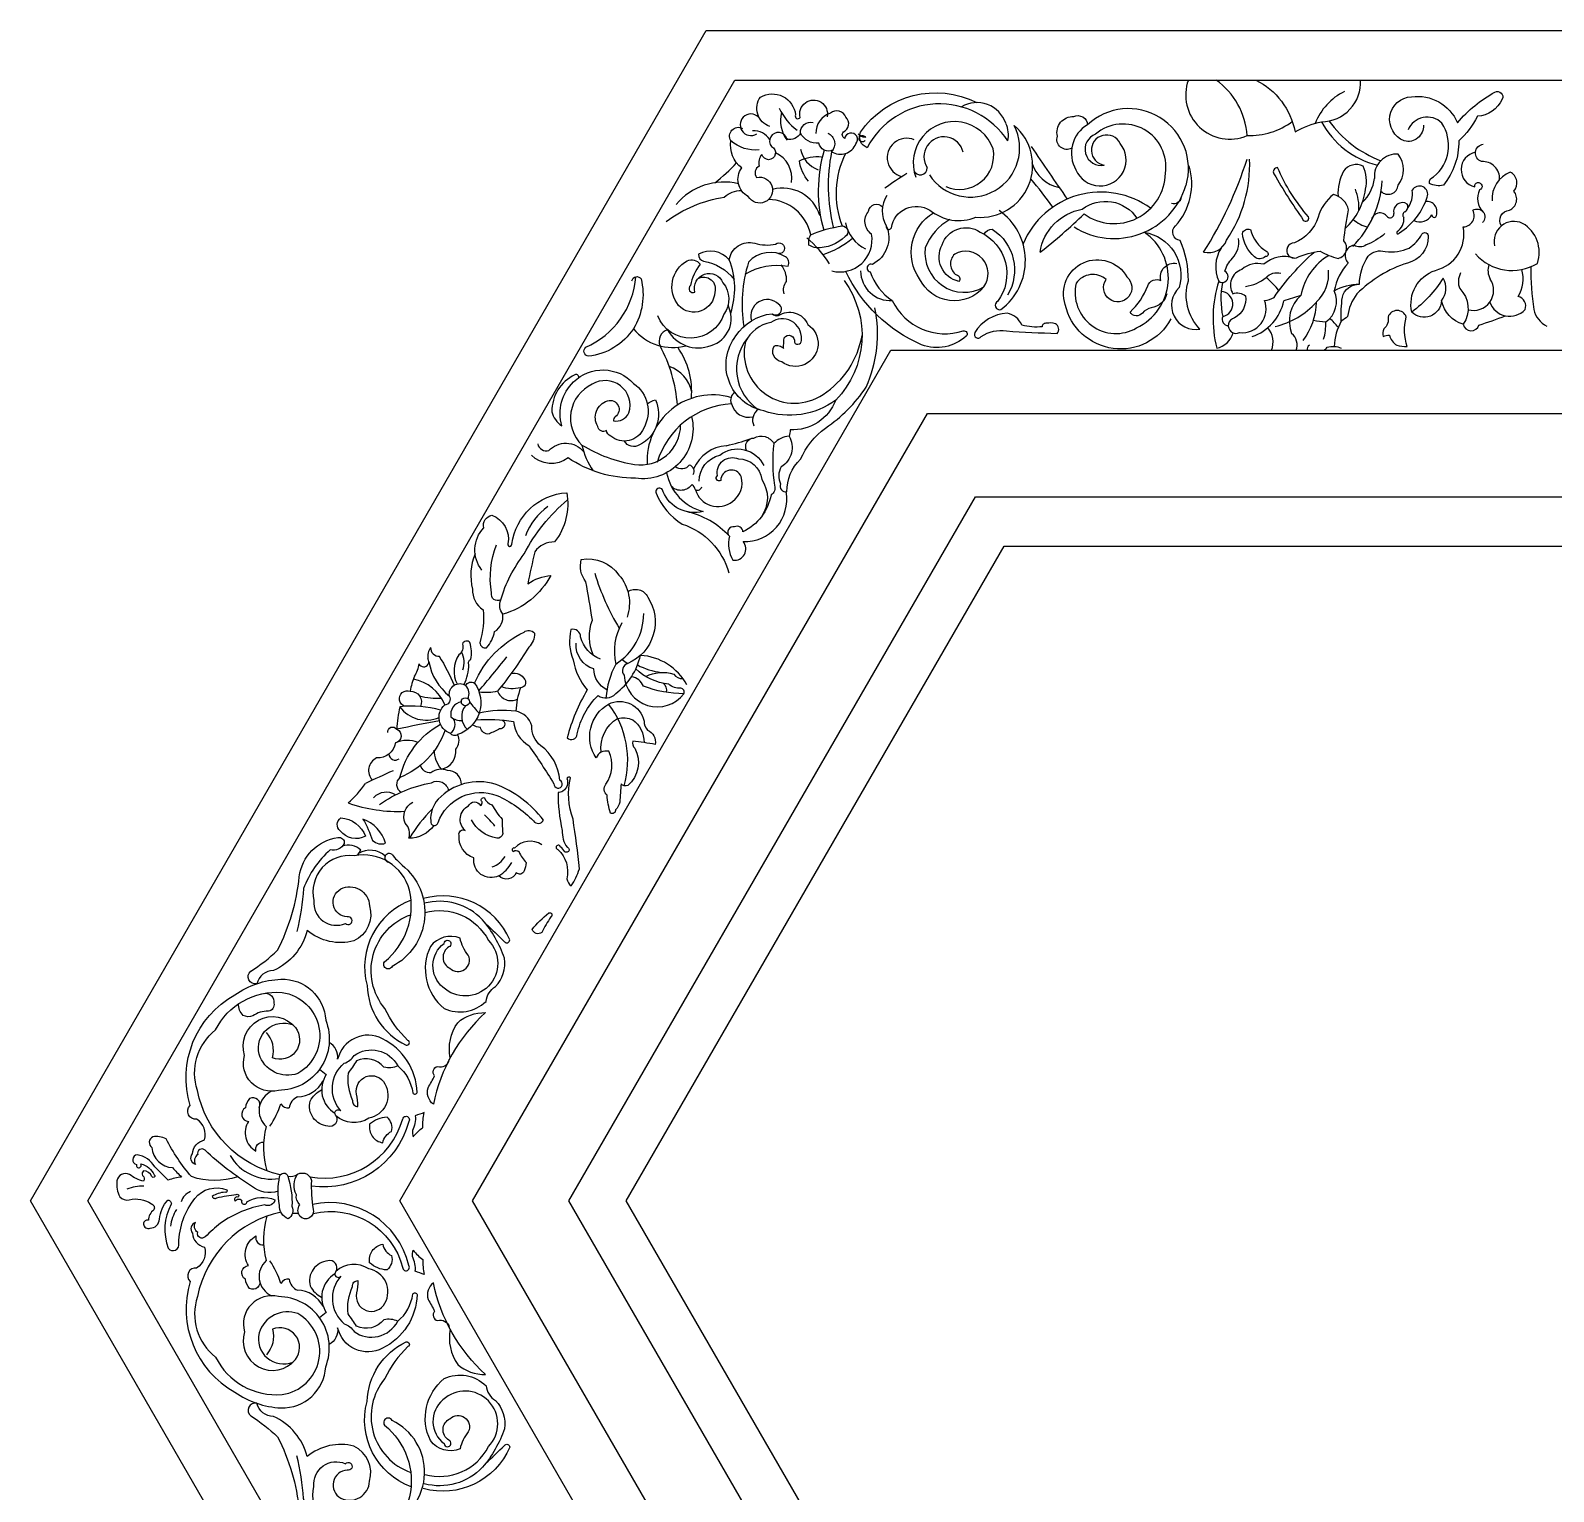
# Model space of a CAD drawing. Extents: x -66030 to 95157, y -13132 to 45879.
# Drawn here: x 26833 to 27725, y 15770 to 16627 of the extents above; entities that cross this region are included whole.
import ezdxf

# ---------------------------------------------------------------- set-up
doc = ezdxf.new("R2010")
doc.units = 0
doc.header["$LTSCALE"] = 100
doc.header["$MEASUREMENT"] = 0
for name, color, linetype in [('3', 11, 'CONTINUOUS'), ('4', 121, 'CONTINUOUS'), ('7', 105, 'CONTINUOUS')]:
    doc.layers.add(name, color=color, linetype=linetype)

# ---------------------------------------------------------------- blocks, each defined once
blk = doc.blocks.new('窗-071')
at = {"layer": '3'}
for points in [[(287.3, 1017.23), (574.6, 519.62), (287.3, 22), (-287.3, 22), (-574.6, 519.62), (-287.3, 1017.23)], [(218.02, 897.23), (436.03, 519.62), (218.02, 142), (-218.02, 142), (-436.03, 519.62), (-218.02, 897.23)]]:
    blk.add_lwpolyline(points, close=True, dxfattribs=at)
for points in [[(-85.99, 1017.23, 0.657864), (-59.9, 992.57, 0.220775), (-73.61, 1017.23, 0.212652)], [(-56.08, 1017.23, -0.235343), (-38.63, 994.24, -0.067626), (-26.88, 998.72, 0.431503), (-9.56, 1017.23, 0.4209)], [(-271.82, 996.61, -0.503685), (-275.91, 1009.68, -0.540446), (-260.37, 1001.78, 0.935627), (-258.32, 1000.56, -1.262142), (-246.32, 1000.95)], [(-228.55, 987.19, -0.438189), (-231.54, 994.09, -0.373718), (-179.82, 1007.2)], [(18.36, 997.16, -0.505539), (9.85, 990.17, -0.807792), (13.06, 1009.82, -0.334885), (33.48, 998.29, -0.088107), (50.12, 1011.89, -0.72061), (53.34, 1008.68, -0.275404), (42.37, 1001.13, -0.089049), (34.05, 990.17, -0.176863), (27.24, 970.53, -0.175973), (21, 971.29, -0.356298), (22.9, 974.31, 0.389061), (26.49, 998.11, 0.532798), (11.55, 995.08, 0.532798)], [(-245.98, 993.7, -0.499866), (-244.34, 985.4, 0.469126), (-233.57, 988.94, 1.325071), (-238.55, 991.3, -0.516675), (-239.1, 994.16, 0.533509), (-238.01, 1000.69, 0.539439), (-244.82, 1002.46, 0.351066), (-251.29, 993.43)], [(-137.76, 986.92, -0.67538), (-144.12, 992.29, -0.500109), (-136.87, 1000.98, -0.539263), (-130.75, 997.38)], [(-276.52, 986.22, -0.217948), (-289.06, 990.3, -0.764039), (-283.93, 995.77, -0.764039)], [(-258.17, 993.69, -0.357741), (-264.22, 991.06, 1.227963), (-271.06, 987.64, -1.617989), (-275.27, 984.22, 0.236323), (-276.58, 978.97, 0.457038), (-277.64, 973.97, -2.007534), (-281.32, 965.56, -0.466454), (-284.22, 978.18, -0.278692), (-289.06, 990.3, -0.278692)], [(-243.72, 986.25, -0.518724), (-250.01, 989.22, -0.309535), (-258.17, 993.69, -0.498073), (-252.56, 998.38, -0.306415)], [(-219.86, 965.94, 0.28277), (-220.06, 952.5, 1.032343), (-217.82, 951.68, -0.538911), (-200.69, 959.42, 0.274825), (-180.28, 956.35, 0.732163), (-163.28, 997.01)], [(-229.47, 990.41, -3.990241), (-229.36, 991.75, -0.22947), (-232.54, 993.29, -0.22947)], [(52.2, 973.07, 0.452165), (44.18, 981.02, -0.803114), (44.96, 988.74)], [(-254.61, 972.26, -0.145065), (-258.63, 981.38, -0.148012), (-248.77, 983.16)], [(-79.2, 940.87, 0.063971), (-59.9, 982.11)], [(-79.2, 940.87, 0.396137), (-69, 946.2, 0.161605), (-58.81, 982.09)], [(41.47, 985.19, 0.798341), (41.12, 969.74, -2.235426), (43.24, 968.47, 0.317662), (44.91, 958.62, 0.317662)], [(-105.58, 949.64, -0.449445), (-90.01, 925.13, 0.748222), (-80.82, 906.6, -0.269089), (-85.98, 928.07, 0.106422), (-89.58, 945.97, -0.646327), (-91.69, 952.51, 0.263853), (-85.68, 979.16)], [(-16.32, 951.35, 0.172417), (-7.27, 968.74, 0.154192), (-8.41, 979.05, 0.357678), (-17.13, 976.76, 0.128514), (-19.54, 965.65)], [(53, 952.48, -0.579492), (56.56, 959.38, 0.495814), (58.49, 967.88, 0.489548), (56.95, 976.38, 0.319239), (48.83, 963.63)], [(-317.81, 954.38, -0.124189), (-291.99, 965.2, -0.19823), (-284.34, 968.16, -0.19823)], [(-244.31, 932.45, 0.543662), (-226.59, 948.84, -0.443587), (-227.9, 959, -0.645075), (-221.73, 960.88)], [(-151.82, 940.74, -0.322191), (-133.08, 959.89, -0.434007), (-108.78, 955.88, -0.434007)], [(22.16, 957.39, 0.611782), (23.9, 956.46, 0.266212), (23.53, 961.44)], [(-176.78, 925.34, -0.546292), (-205.26, 928.96, -0.438689), (-199.09, 958.24, -0.438689)], [(-176.78, 925.34, 0.804078), (-189.72, 939.91, 0.488215), (-188.89, 930.68, -0.566535), (-187.87, 927.81, -0.502597), (-195.26, 944.01, -0.499639), (-178.42, 949.75, -0.476099), (-170.62, 918.99, 0.910614), (-169.18, 915.3, 0.510639), (-169.96, 959.29)], [(26.39, 919.21, -0.650793), (13.24, 914.19, -0.386764), (23.69, 932.73, 0.402263), (36.06, 952.04, 0.559561), (40.32, 959.38, -0.913313), (44.57, 953.98)], [(14.14, 954.89, 0.390555), (22.16, 957.4, 0.390555)], [(-220.06, 952.5, -0.396439), (-226.26, 935.4, 1.081173), (-227.24, 932.12, 0.175523), (-217.4, 919.34, 0.377511), (-185.89, 905.9, -0.706949), (-184.59, 903.49, -0.27985), (-204.38, 899.69, -0.184182), (-237.99, 932.27, -0.184182)], [(-176.56, 948.77, -0.30688), (-173.02, 950.99, -0.404736), (-166.24, 921.75)], [(-71.47, 942.58, 0.249256), (-72.52, 927.93, 1.132616), (-69.81, 932.33, -0.113183), (-66.41, 938.1, 0.22378), (-63.7, 946.91)], [(1.22, 949.04, -0.087581), (-7.04, 944.01, -0.310902), (-12.45, 943.89, 0.612122), (-15.06, 935.99, 0.136083), (-21.25, 923.62, -0.132056), (-10.02, 926.6, -0.153779), (-6.12, 938.97, -0.3058), (1.45, 941.03, 0.132257), (12, 942.63, 0.118799), (17.73, 948.82, -0.819624), (20.48, 947.67, -0.356079), (11.31, 935.99, 0.122155), (-11.16, 922.25, 0.13681), (-15.27, 912.24, -0.036525), (-18.08, 910.21, -0.046827), (-17.62, 920.82, -0.352158), (-10.1, 926.6)], [(-289.13, 913.77, 0.17542), (-289.79, 937.46, 0.351575), (-303.39, 939.87, 0.404221), (-301.19, 936.8, -0.19112), (-287.6, 928.7, -0.19112)], [(-289.79, 937.46, -0.444279), (-278.5, 944.79, 0.122961), (-269.2, 944.34, -1.499558), (-267.8, 940.14)], [(-282.66, 931.01, -0.181497), (-263.7, 934.61, 0.358436), (-264.8, 938.77, 0.366718), (-281.24, 936.36, 0.115605), (-283.35, 907.78)], [(-38.96, 938.14, 0.275557), (-52.47, 935.41, 0.249301), (-62.27, 933.12, 0.492097), (-66.19, 922.36, -0.277826), (-60.63, 921.38, -0.31628), (-65.53, 911.6, 1.120055), (-63.25, 905.07, 0.552496), (-52.14, 919.42, 0.120331), (-47.9, 920.73, -0.060322), (-30.11, 940.86)], [(-303.62, 929.14, -0.666133), (-296.19, 923.04, -0.66633), (-312.25, 917.13, -0.467779), (-308.45, 936.97, -0.359694), (-302.74, 935.49, 0.115778), (-306.97, 925.99, 0.917609), (-305.07, 923.04, -0.93859), (-292.59, 927.26, -0.341576), (-292.17, 913.33, -0.698791), (-321.55, 912.48)], [(-265.46, 922.35, -0.253261), (-264.36, 927.82, 0.187011), (-266.75, 935.24)], [(-93.76, 911.18, -0.695452), (-140.61, 917.51, -0.91009), (-113.27, 929.83, -2.272711), (-122.44, 928.66, 0.448721), (-135.77, 927, 0.660547), (-108.93, 907.18)], [(-95.56, 922.31, -0.317109), (-102.47, 916.12, 0.162206), (-106.36, 913.79, -0.543413), (-111.82, 914.18, 0.115537), (-104.03, 925.85, -0.451946), (-98.18, 928.19, -0.560952), (-91.11, 935.76)], [(-333, 928.07, -0.681516), (-328.95, 928.95, -0.201242), (-332.33, 906.78, -0.223323), (-352.3, 894.65, -0.662754), (-353.52, 898.57, 0.276635), (-331.28, 929.89)], [(-238.84, 928.16, -0.366942), (-242.51, 875.14, -0.248873), (-274.42, 870.34, -0.556835), (-286.85, 903.62, -0.226527), (-270.75, 913.5, 0.291031), (-267.93, 912.65, -0.475526), (-254.94, 908.7, -1.0287), (-266.52, 892.06, -0.513746), (-269.9, 899.11, -0.348987), (-265.67, 897.98, -0.033338), (-265.39, 902.78, -0.844947), (-260.87, 900.8, 0.908355), (-257.76, 902.21, 0.639509), (-271.32, 909.55, 0.234472), (-282.61, 901.09, 0.683624), (-248.16, 877.68, 0.210513), (-230.85, 903.81)], [(-72.52, 927.93, 0.137116), (-73.41, 898.14, 0.271335), (-66.08, 904.99)], [(-70.89, 927.35, 0.095022), (-70.71, 912.18, 0.554779), (-68.24, 908.2)], [(-60.63, 925.62, 0.141896), (-51.49, 929.54, -0.2767), (-44.96, 931.49)], [(34.9, 931.57, 0.231411), (34.51, 924.62, -0.361778), (36.06, 908.78, -0.269692), (26.39, 919.21, 0.306405), (27.17, 929.25, -0.086759), (13.24, 914.19)], [(-25.96, 902.14, 0.088692), (-24.98, 909.82, 0.36456), (-21.25, 923.62)], [(-242.51, 875.14, -0.326183), (-262.76, 861.97, -0.109902), (-263.23, 859.14, -0.414567), (-266.77, 845.47, 0.247505), (-267.01, 837.93, 0.575773), (-264.17, 834.39, -0.21022), (-258.16, 848.84, -0.132984), (-247.09, 862.72, 0.097137), (-229.01, 880.84, 0.155458), (-225.1, 916.11)], [(-32.27, 899.58, 0.24717), (-33.26, 897.23, 0.24717)], [(-25.68, 897.23, 0.064099), (-24.38, 898.59, -0.186571), (-18.08, 898.2)], [(-356.53, 885.18, 0.617758), (-358.36, 886.32, 0.295395), (-368.51, 869.98, 0.194463), (-364.16, 863.77, -0.2736), (-358.89, 883.23, -0.421436), (-332.24, 882.56, -0.381366), (-327.76, 862.64, -0.511799), (-342.41, 859.19, -0.316059), (-344.25, 861.63, -0.57426), (-348.11, 863.46, -0.492236), (-343.84, 874.84, -0.843131), (-340.38, 867.72, 0.227024), (-341.19, 865.89, 0.34052), (-334.31, 869.47, 0.695505), (-350.68, 882.14, 0.527957), (-355.17, 855.18, 0.098931), (-331.86, 846.6, 0.461802), (-311.4, 864.05)], [(-326.2, 873.46, -0.106642), (-322.55, 875.25, -0.404169), (-329.59, 855.27, -0.427289), (-336.33, 856.92)], [(-306.48, 867.81, -0.531698), (-331.45, 840.47, -0.15215), (-361.31, 849.46, -0.377607), (-377.65, 850.74)], [(-263.23, 859.14, 0.184886), (-269.99, 855.85, 0.065233), (-269.75, 837.22, -0.383617), (-271.22, 833.06, -0.238239), (-283.73, 816.64, 0.556812), (-287.41, 818.84, 0.77544), (-289.71, 814.68)], [(-282.06, 852.81, -0.560066), (-278.83, 858.3, -0.416833), (-269.99, 855.85)], [(-374.81, 855.65, 0.420065), (-369.9, 852.72, -0.449482), (-354.42, 852.3, -0.449482)], [(-303.12, 839.18, -0.345487), (-294.04, 850.7, -0.481719), (-274.41, 846.04)], [(-305.82, 842.12, 0.515759), (-307.53, 846.29, -0.436859), (-313.71, 845.56, -0.436859)], [(-302.14, 836.49, -0.515997), (-304.84, 835.26, 0.52587), (-288.4, 830.12, 0.319241), (-284.47, 841.14, 0.819683), (-293.55, 839.43, -0.964372), (-295.02, 841.63, -0.613297), (-285.7, 848.99, -0.390127), (-275.39, 839.92, -0.311151), (-275.52, 823.36)], [(-317.62, 842.89, 0.289337), (-301.3, 825.68, -0.373353), (-319.13, 834.43, 1.203857), (-322.26, 833.8, 0.153404), (-310.68, 820.06, -0.254655), (-290.04, 798.5, -0.254655)], [(-399.63, 799.68, -0.372675), (-398.75, 818.44, -0.446236), (-395.12, 824.04, -0.359642), (-388.02, 811.39, 1.261199), (-386.3, 811.2, -0.358117), (-361.93, 834.01, -0.210966), (-367.3, 812.16, 0.249711), (-376.13, 807.75, 0.009746), (-379.2, 793.57, -0.126402), (-369, 797.29, -0.204325), (-390.33, 780.07, -0.204325)], [(-304.84, 835.26, 0.120951), (-306.31, 837.71, -0.464695), (-315.4, 836.7, -0.464695)], [(-402.6, 806.88, 0.164888), (-403.74, 791.17, 0.277155), (-399.04, 782.09, -0.094097), (-400.51, 767.43, 0.478649), (-397.5, 765.22, 0.136974), (-393.96, 772.37, 0.30308), (-390.33, 780.07, -0.265885), (-391.24, 786.42, -0.094142), (-380.8, 806.81, -0.100657), (-361.56, 830.85)], [(-391.24, 786.42, -0.650192), (-395.32, 789.59, -0.138222), (-393.05, 810.89, -0.138222)], [(-350.03, 761.73, -0.199649), (-350.54, 777.5, 0.01011), (-353.49, 794.52, -0.239923), (-355.46, 804.34, -0.298524), (-338.74, 797.47, -0.267043), (-335.14, 778.81, -0.267043)], [(-334.8, 790.09, -0.459998), (-325.96, 787.65, -0.465671), (-334.81, 758.19, 0.541588), (-336.45, 752.95, 0.696899), (-309.91, 744.77, 0.482692), (-311.25, 747.27, -0.218088), (-316.68, 749.07, -0.165775), (-331.28, 755.78)], [(-402.86, 749.44, -0.182224), (-380.9, 772.09, -0.448614), (-376.29, 771.62, -0.227266), (-378.83, 765.42, -0.03655), (-392.67, 745.88, -0.08241), (-400.8, 745.4, -0.08241)], [(-346.94, 760.15, -0.25044), (-355.79, 769.97, 0.50732), (-360.05, 773.25, 0.163326), (-359.04, 759.78, 0.134015), (-352.83, 746.48, 0.070766), (-361.71, 725.22, 0.687081), (-357.32, 726.9, -0.142357), (-348.04, 744.06, 0.394367), (-340.21, 744.81, 0.177721), (-329.21, 761.82)], [(-407.42, 748.8, 0.10098), (-405.4, 757.79, -0.468735), (-404.44, 760.02, 0.113961), (-404.92, 767.48, 0.570747), (-408.26, 766.85, -0.340444), (-409.85, 762.08, 0.268404), (-410.62, 749.1)], [(-344.09, 746.5, -0.284997), (-349.84, 755.77, -0.354596), (-357.78, 767.22, -0.354596)], [(-418.57, 761.39, -0.040765), (-411.93, 748.51, -0.040765)], [(-386.59, 753.72, -0.356383), (-380.58, 751.12, -0.6056), (-382.49, 747.46, -0.165181), (-390.99, 747.96, -0.165181)], [(-309.91, 744.77, -0.086823), (-327.88, 748.09, 0.273494), (-333.2, 752.33)], [(-326.88, 752.45, -0.190398), (-314.38, 753.51, 0.271522), (-310.37, 751.5)], [(-433.76, 739.19, -1.02802), (-431.41, 745.9, -0.559442), (-426.87, 739.12, -0.559442)], [(-402.16, 733.18, -0.055284), (-385.52, 732.46, 0.247885), (-378.67, 721.71, -0.010644), (-367.59, 704.78, 1.861727), (-364.98, 706.41, 0.213349), (-373.46, 721.71, -0.242104), (-377.37, 730.5, 0.28033), (-384.54, 737.02, 0.085771), (-400.81, 736.14)], [(-415.93, 728.54, -0.215092), (-436, 707.61, -0.211227), (-417.99, 731.23)], [(-390.39, 733.05, -0.778381), (-391.72, 729.2, -0.000004), (-396.28, 726.92, -0.414141), (-400.19, 729.85, -0.144161), (-403.77, 730.97)], [(-346.63, 718.79, -0.298989), (-339.35, 733.85, -0.139709), (-332.66, 733.22, -0.241293), (-327.63, 723.09, -0.241293)], [(-441.35, 727.57, -0.801543), (-437.42, 729, -0.746531), (-438, 722.93, -0.39441), (-446.34, 716.27, 0.504574), (-448.24, 706.39)], [(-408.66, 704.46, 0.419686), (-414.81, 710.65, 0.285654), (-422.24, 709.62, -0.365349), (-426.8, 712.98, -0.365349)], [(-445, 695.62, -0.107456), (-421.99, 705.28, -0.517228), (-414.42, 701.73)], [(-420.99, 686.29, -0.252671), (-431.99, 680.63, 0.287091), (-433.66, 687.29, -0.386683), (-430.33, 696.61, -0.386683)], [(-372.96, 677.72, 0.363575), (-385.13, 676.25, 1.032954), (-385.66, 674.78, -0.408314), (-383.12, 674.65, 0.105199), (-379.91, 669.84, -0.084853), (-380.85, 666.1, -0.551848), (-384.32, 665.3, -0.533308), (-392.08, 663.97, -0.601593), (-403.18, 671.85, -0.347646), (-409.73, 682, -0.617702), (-407.06, 684.13, -0.523004), (-405.58, 694.95, -0.632224), (-400.24, 695.22, 0.333656), (-399.43, 696.82, -0.943634), (-398.5, 698.55, 0.21856), (-395.16, 695.48, 0.05344), (-390.61, 689.07, 0.018163), (-390.34, 682.66, -0.414011), (-393.02, 680.66, -0.23639), (-404.25, 688.81)], [(-435.05, 668.72, -0.541295), (-439.46, 623.66, -1.070372), (-442.83, 625.73, 0.283444), (-431.68, 657.59, 0.391193), (-456.31, 672.86, 0.521675), (-474.2, 652.93, 0.576607), (-460.2, 642.83, 1.768294), (-459.42, 645.67, -0.744745), (-462.28, 658.1, -0.54448), (-449.48, 650.61, -0.375828), (-456.39, 635.09, -0.247234), (-477.12, 639.69, -0.226493), (-492.09, 621.86, 0.342709), (-499.53, 616.01, -0.810291), (-502.2, 621.59, 0.048055), (-490.28, 630.91, 0.093286), (-480.68, 663.54, -0.33863), (-463.57, 680.89, -0.549303), (-460.72, 678.3, -0.345535), (-466.94, 675.45, 0.121174), (-478.8, 658.31, -0.044468), (-481.72, 639.26, -0.044468)], [(-431.02, 653.06, 0.388017), (-450.56, 615.28, 0.280266), (-433.21, 588.77, 0.902294), (-432.42, 590.87, -0.092977), (-442.67, 605.04, -0.523777), (-431.19, 646.68, -0.523777)], [(-397.89, 642.66, -0.011868), (-389.59, 634.7, 0.720257), (-387.23, 635.49, 0.37665), (-425.65, 653.83)], [(-424.93, 647.63, -0.354377), (-396.69, 635.22, -0.977679), (-416.92, 614.49, -0.481842), (-416.39, 633.91, -1.8031), (-414.29, 632.34, 0.59556), (-413.77, 622.89, 0.836384), (-405.62, 628.66, -0.117296), (-409.3, 636.27, 0.336304), (-422.44, 632.6, 0.347067), (-416.39, 605.04, 0.30877), (-397.74, 608.19, -0.23857), (-393.53, 614.75, 0.228332), (-389.59, 627.35, 0.09422), (-399.31, 644.41, 0.274534), (-425.25, 651.73)], [(-490, 523.91, -0.249002), (-501.83, 526.11, -0.04685), (-522.46, 542.08, 0.782779), (-525.77, 540.19, 0.402289), (-526.71, 535.78, -0.5157), (-528.13, 540.51, -0.334105), (-522.77, 546.66, 0.336714), (-526.24, 555.96, -0.745022), (-529.08, 561.95, -0.353687), (-509.24, 611.07, -0.142596), (-488.82, 618.05, -0.407439), (-468.94, 599.8, -0.528024), (-489.9, 568.67, -0.578801), (-504.95, 584.23, -0.834073), (-482.38, 596.58, -0.773489), (-492.59, 583.16, 0.259401), (-495.27, 594.43)], [(-489.09, 531.17, -0.295758), (-525.9, 568.67, -0.31476), (-517.84, 595.5, -0.307491), (-488.29, 612.14, -0.714601), (-481.3, 576.18, -0.428347), (-498.5, 584.77, -0.610381), (-483.44, 597.74, -0.610381)], [(-496.25, 611.75, -0.514594), (-491.99, 607.38, -0.478208), (-494.4, 603.85, 0.149134), (-501.28, 601.81, -0.235806), (-505.56, 601.99, -0.234855), (-507.56, 607.18, -0.234855)], [(-413.65, 583.15, -0.204211), (-410.35, 598.74, -0.189582), (-398, 603.2, 0.158953), (-421.12, 562.52, -0.312686), (-423.49, 569.87, 0.024387), (-420.6, 575.12, -0.570067), (-419.28, 579.32, 0.457267), (-414.07, 582.35)], [(-436.98, 579.61, -0.191798), (-430.31, 567.55, 0.636053), (-428.31, 567.75, 0.276642), (-443.78, 591.61, 0.489405), (-463.63, 582.53, 0.297239), (-467.37, 589.96)], [(-464.38, 557.45, -0.691163), (-467.98, 552.83, -0.464408), (-475.85, 563.93, -0.145512), (-470.73, 568.97)], [(-498.41, 561.08, 0.707814), (-502.71, 565.09, 0.149495), (-504.56, 560.92, 0.755631), (-503.17, 554.91, 0.428598), (-499.93, 541.73, -0.519499), (-496.5, 545.68, -0.519499)], [(-475.99, 530.28, 0.384372), (-434.7, 556.01, -1.246286), (-432.09, 554.85, -0.381944), (-475.34, 526.22, -0.405728)], [(-508.04, 530.29, -0.163226), (-528.55, 530.38, -0.055136), (-539.81, 547.14, 0.158895), (-545.72, 548.09, 0.560287), (-546.1, 543.33, 0.381018), (-536.95, 534.38, 0.021731), (-532.94, 530.19, 0.070995), (-538.85, 528.85, -0.002638), (-544.77, 534.76, 0.214136), (-552.59, 540.09, 0.820618), (-552.97, 535.71, 1.534943), (-550.98, 536.04, -0.228341), (-545.06, 531.19, -1.333307), (-546.12, 530.43, 0.316722), (-549.79, 533.01, 0.331142), (-550.22, 530.89, -0.393151), (-549.77, 528.31, -0.092433), (-555.99, 531.34, 0.520908), (-561.61, 528.46, 0.156279), (-560.39, 521.48, 0.293407), (-556.14, 520.12, -0.215264), (-546.27, 518.3, -0.460297), (-545.21, 515.72, 0.224721), (-547.64, 511.02, 0.527499), (-549.77, 509.35, 0.523751), (-546.88, 507.53, 0.416654), (-542.77, 511.52, -0.160421), (-538.98, 519.97, -0.449116), (-537.47, 518.15, 0.218756), (-538.83, 498.58, 0.80957), (-534.13, 500.86, -0.163989), (-526.99, 520.73, -0.332475), (-512.87, 524.52, -0.867167), (-513.63, 523.46, 0.126354), (-519.4, 521.64, 0.52541), (-517.27, 521.03, -0.027726), (-508.62, 522.39, -1.273715), (-508.01, 521.33, 0.767209), (-509.07, 519.51, -0.544239), (-506.19, 519.82, 1.187926), (-503.91, 519.21, -0.237386), (-491.46, 520.12, -0.48675), (-496.01, 517.84, 0.114619), (-515.63, 509.69)], [(-488.77, 514.68, 0.297613), (-525.9, 477.12, 0.31476), (-517.84, 450.28, 0.307491), (-488.29, 433.64, 0.714601), (-481.3, 469.6, 0.428347), (-498.5, 461.02, 0.610381), (-483.44, 448.05)], [(-474.56, 514.07, -0.410683), (-434.7, 489.78, 1.246286), (-432.09, 490.94, 0.410322), (-474.84, 518.06)], [(-515.63, 509.69, 0.016281), (-522.46, 503.71, -0.782779), (-525.77, 505.59, -0.402289), (-526.71, 510.01, 0.5157), (-528.13, 505.28, 0.334105), (-522.77, 499.13, -0.336714), (-526.24, 489.83, 0.745022), (-529.08, 483.83, 0.353687), (-509.24, 434.72, 0.142596), (-488.82, 427.74, 0.407439), (-468.94, 445.99, 0.528024), (-489.9, 477.12, 0.578801), (-504.95, 461.55, 0.834073), (-482.38, 449.21, 0.773489), (-492.59, 462.63, -0.259401), (-495.27, 451.35)], [(-498.41, 484.7, -0.707814), (-502.71, 480.7, -0.149495), (-504.56, 484.86, -0.755631), (-503.17, 490.87, -0.428598), (-499.93, 504.05, 0.519499), (-496.5, 500.1, 0.519499)], [(-464.38, 488.33, 0.691163), (-467.98, 492.95, 0.464408), (-475.85, 481.85, 0.145512), (-470.73, 476.82)], [(-413.65, 462.63, 0.204211), (-410.35, 447.04, 0.189582), (-398, 442.58, -0.158953), (-421.12, 483.26, 0.312686), (-423.49, 475.91, -0.024387), (-420.6, 470.66, 0.570067), (-419.28, 466.46, -0.457267), (-414.07, 463.43)], [(-436.98, 466.17, 0.191798), (-430.31, 478.24, -0.636053), (-428.31, 478.03, -0.276642), (-443.78, 454.18, -0.489405), (-463.63, 463.25, -0.297239), (-467.37, 455.83)], [(-431.02, 392.73, -0.388017), (-450.56, 430.51, -0.280266), (-433.21, 457.02, -0.902294), (-432.42, 454.92, 0.092977), (-442.67, 440.74, 0.523777), (-431.19, 399.1, 0.523777)], [(-424.93, 398.15, 0.354377), (-396.69, 410.56, 0.977679), (-416.92, 431.29, 0.481842), (-416.39, 411.87, 1.8031), (-414.29, 413.45, -0.59556), (-413.77, 422.9, -0.836384), (-405.62, 417.12, 0.117296), (-409.3, 409.51, -0.336304), (-422.44, 413.18, -0.347067), (-416.39, 440.74, -0.30877), (-397.74, 437.59, 0.23857), (-393.53, 431.03, -0.228332), (-389.59, 418.43, -0.09422), (-399.31, 401.37, -0.274534), (-425.25, 394.05)], [(-441.01, 375.74, 0.655649), (-439.46, 422.12, 1.070372), (-442.83, 420.05, -0.283444), (-431.68, 388.2, -0.391193), (-456.31, 372.92, -0.521675), (-474.2, 392.86, -0.576607), (-460.2, 402.96, -1.768294), (-459.42, 400.11, 0.744745), (-462.28, 387.68, 0.54448), (-449.48, 395.17, 0.375828), (-456.39, 410.7, 0.247234), (-477.12, 406.1, 0.226493), (-492.09, 423.93, -0.342709), (-499.53, 429.77, 0.810291), (-502.2, 424.19, -0.048055), (-490.28, 414.87, -0.093286), (-480.68, 382.24, 0.33863), (-463.57, 364.89, 0.549303), (-460.72, 367.48, 0.345535), (-466.94, 370.33, -0.121174), (-478.8, 387.47, 0.044468), (-481.72, 406.52, 0.044468)], [(-397.89, 403.12, 0.011868), (-389.59, 411.08, -0.720257), (-387.23, 410.3, -0.37665), (-425.65, 391.95)]]:
    blk.add_lwpolyline(points, format="xyb", dxfattribs=at)
for points in [[(-46.4, 978.32, 0.618368), (-47.98, 975.56, 0.02242), (-34.95, 955.04, 0.839578), (-32.58, 956.43, -0.074482)], [(-28.36, 956.37, -0.21898), (-38.91, 944.92, 1.164317), (-37.99, 938.28, -0.084661), (-27.44, 941.26, 0.078979), (-19.42, 938.05, 0.560562), (-16.9, 945.84, -0.036579), (-14.83, 959.58, 0.266039), (-21.48, 966.45, 0.157114)], [(-238.35, 947.7, -0.200796), (-251.18, 942.74, -0.100653), (-254.49, 943.98, -0.145904), (-253.63, 948.52, -0.067193), (-239.7, 952.45, -0.767251)], [(-58.45, 950.9, 0.196327), (-51.14, 941.04, -0.781698), (-51.74, 938.87, -0.378384), (-56.67, 938.67, -0.17299), (-62.01, 949.13, -0.421326)], [(-180.77, 905.07, 0.972781), (-177.95, 903.38, -0.196221), (-166.66, 905.82, 0.004743), (-144.26, 904.69, 0.485052), (-145.01, 909.02, 0.12296), (-148.97, 909.21, 0.474552), (-150.85, 907.7, -0.098903), (-159.88, 908.45, 0.240159), (-166.47, 913.72, 0.24764)], [(0.53, 903.32, -0.133761), (3.24, 903.9, 0.166781), (6.53, 899.45, 0.063056), (11.17, 898.87, -0.145949), (10.78, 912.01, 0.70927), (2.66, 912.01, -0.28878), (0.73, 906.79, 0.166879)], [(-410.37, 726.68, -0.482271), (-413.48, 727.19, -0.585802), (-416.07, 739.87, 0.601539), (-413.99, 743.75, -0.672755), (-406.74, 748.4, -0.499629), (-402.86, 749.44, -0.510251)], [(-338.34, 696.69, -0.132346), (-340.24, 693.29, -0.617712), (-342.51, 691.77, -0.063968), (-344.03, 699.72, -0.380129), (-344.6, 704.64, 0.278197), (-343.27, 719.21, 0.369792), (-348.9, 716.29, -0.434221), (-343.33, 740.19, -0.486863), (-327.6, 732.66, 0.20247), (-326.03, 728.67, -0.330532), (-322.62, 722.24, 0.018314), (-332.66, 723.75, 0.236323), (-331.71, 720.54, -0.349802), (-334.74, 704.07, -0.355009), (-337.78, 704.83, 0.014139)], [(-372.3, 688.62, 0.143728), (-393.64, 704.61, 0.283759), (-418.99, 697.95, 0.203718), (-422.32, 688.29, 0.998898), (-418.99, 687.62, -0.42069), (-392.97, 699.61, -0.092293), (-376.63, 688.29, 0.567611)], [(-365.81, 700.96, 0.060597), (-363.9, 684.11, 0.186951), (-361.7, 676.64, -1.15322), (-362.73, 674.59, 0.105558), (-364.78, 676.79, 1.904254), (-365.84, 675.67, -0.273285), (-361.93, 662.56, 0.15852), (-359.97, 659.49, 0.076193), (-356.34, 667.02, 0.016031), (-359.14, 689.07, -0.147886), (-360.25, 707.49, 0.565106), (-361.85, 707.11, -0.333654), (-363.61, 701.54, -0.150194)], [(-462.25, 689.63, -0.293825), (-451.23, 681.49, -0.357314), (-462.49, 683.89, -0.494389)], [(-452.43, 689.15, -0.052531), (-448.11, 679.58, 0.267359), (-442.36, 678.38, 0.240804)], [(-369.94, 647.45, -0.958479), (-369.01, 645.67, 0.032903), (-373.02, 638.8, -0.511936), (-377.31, 640.09, -0.061301)], [(-456.99, 564.18, 0.487843), (-454.6, 561.58, 0.065022), (-455.25, 567.01, -0.872725), (-442.63, 571.57, -0.514839), (-449.81, 556.36, -0.347247), (-464.38, 557.45, -1.033277), (-462.21, 559.62, -0.427078), (-460.69, 580.7, 0.159334), (-456.34, 584.17, -0.456537), (-436.98, 579.61, -0.170103), (-443.07, 578.96, 0.343328), (-455.25, 581.78, -0.011368), (-458.95, 576.35, 0.146939)], [(-441.72, 556.79, 0.177916), (-449.43, 553.63, 0.422438), (-443.62, 545.43, -0.237532), (-439.7, 550.48, 0.293569)], [(-425.16, 558.81, 0.018489), (-429.2, 557.42, -0.163143), (-430.47, 550.86, 0.071145), (-430.09, 548.08, -0.082234), (-425.79, 552.12, -0.075528)], [(-485.73, 530.57, -0.08745), (-483.91, 517.22, -0.380835), (-485.62, 511.67, -0.322635), (-489.5, 517.79, -0.089801), (-489.39, 530.47, -0.797128)], [(-475.3, 528.64, 0.047892), (-474.54, 515.96, -0.802859), (-480.35, 512.85, -0.32856), (-480.46, 517.9, -0.241059), (-481.97, 522.3, -0.27965), (-481.43, 531.54, -0.211407), (-477.23, 531.54, -0.193036)], [(-441.72, 488.99, -0.177916), (-449.43, 492.15, -0.422438), (-443.62, 500.36, 0.237532), (-439.7, 495.31, -0.293569)], [(-425.16, 486.97, -0.018489), (-429.2, 488.36, 0.163143), (-430.47, 494.93, -0.071145), (-430.09, 497.7, 0.082234), (-425.79, 493.66, 0.075528)], [(-456.99, 481.6, -0.487843), (-454.6, 484.21, -0.065022), (-455.25, 478.77, 0.872725), (-442.63, 474.21, 0.514839), (-449.81, 489.42, 0.347247), (-464.38, 488.33, 1.033277), (-462.21, 486.16, 0.427078), (-460.69, 465.09, -0.159334), (-456.34, 461.61, 0.456537), (-436.98, 466.17, 0.170103), (-443.07, 466.83, -0.343328), (-455.25, 464, 0.011368), (-458.95, 469.43, -0.146939)]]:
    blk.add_lwpolyline(points, format="xyb", close=True, dxfattribs=at)
blk.add_circle((-406.94, 741.18), 1.78, dxfattribs=at)
for centre, radius, start, end in [((-5.42, 988.74), 25.93, 115.71303, 159.13026), ((-280.15, 997.36), 4.79, 34.51507, 302.08126), ((-244.86, 1015.04), 24.95, 204.53023, 233.60821), ((-252.96, 999.07), 14.08, 164.9006, 217.51045), ((-196.47, 970.47), 36.17, 32.99995, 152.48627), ((-179.82, 993.74), 13.46, 18.45094, 120.75736), ((-112.57, 977.91), 26.63, 343.62395, 133.03833), ((-279.1, 985.92), 8.78, 33.40764, 91.94912), ((-189.85, 980.49), 18.27, 19.9288, 200.61534), ((-182.71, 987.08), 21.83, 213.32288, 27.05369), ((-177.33, 992.82), 11.51, 346.71274, 26.7228), ((-123.36, 984.85), 14.55, 120.51405, 210.72092), ((-114.92, 978.73), 18.97, 351.14427, 130.20948), ((-58.81, 1024.36), 31.81, 268.04027, 306.86765), ((6.93, 1016.65), 38.27, 207.94523, 256.3797), ((17.97, 1029.36), 51.44, 216.11162, 248.8275), ((-211.01, 982.74), 8.64, 67.16416, 255.93031), ((-194.53, 983.19), 8.81, 13.19875, 213.56031), ((679.87, 1541.82), 1002.59, 213.54965, 215.16619), ((-125.17, 981.74), 11.54, 202.02425, 39.59064), ((-124.71, 986.48), 7.16, 109.98786, 281.45541), ((-122.3, 986.11), 6.73, 26.37259, 261.50691), ((-352.31, 1043.04), 90.85, 308.19979, 316.41725), ((-274.51, 973.5), 12.53, 352.02894, 65.3143), ((-245.82, 989.15), 12.63, 191.71845, 249.04151), ((-186.86, 967.95), 63.42, 163.37179, 195.84401), ((-169.44, 970.18), 76.43, 168.5182, 193.8816), ((-202.71, 966.77), 39.67, 153.22738, 201.16248), ((-187.5, 983.77), 15.12, 246.07736, 11.27882), ((-139.83, 985.47), 16.39, 197.37225, 257.90661), ((6.42, 974.51), 9.83, 85.55078, 185.6123), ((-1.43, 977.44), 11.01, 321.40625, 38.59375), ((-131.22, 845.27), 152.87, 121.45409, 125.86239), ((-204.94, 978.17), 3.07, 196.85357, 2.66413), ((-118.97, 976.28), 22.8, 234.27777, 358.7971), ((-292.11, 944.12), 27.82, 76.71135, 139.9194), ((-266.05, 951.98), 17.26, 17.14276, 105.15438), ((-124.8, 930), 37.48, 53.89918, 157.27664), ((-312.18, 840.77), 204.89, 35.86612, 40.2984), ((-118.94, 980.26), 33.4, 237.786, 342.83728), ((-45.84, 975.56), 46.03, 315.53349, 356.07199), ((-31.61, 960.62), 21.36, 356.35971, 22.34487), ((-20.54, 975.54), 17.29, 313.31891, 353.38726), ((2.72, 970.98), 4.48, 224.58328, 354.76847), ((2.08, 966.9), 11.45, 324.22577, 6.86404), ((16.64, 966.5), 3.65, 338.48471, 151.06231), ((-272.89, 944.54), 19.67, 11.67672, 88.42867), ((-92.49, 965.98), 3.58, 254.25205, 349.16908), ((9.05, 958.89), 3.93, 56.76848, 193.78876), ((-8.46, 974.7), 30.05, 302.56567, 341.49252), ((8.91, 961), 2.58, 297.11794, 27.20419), ((20.3, 959.58), 3.72, 29.9656, 105.80197), ((-222.69, 956.52), 15.67, 189.93994, 245.11877), ((-180.29, 934.11), 24.08, 118.65114, 159.15281), ((-307.14, 1138.57), 251.52, 308.13669, 314.04255), ((-1.22, 968.94), 17.84, 229.71392, 253.15871), ((-0.9, 954.29), 3.92, 33.63174, 173.20793), ((3.49, 957.79), 1.74, 229.79122, 5.25786), ((3.06, 955.58), 6.68, 303.24966, 5.41419), ((10.71, 957.34), 1.5, 114.5781, 228.34027), ((58.56, 945.62), 8.83, 64.51614, 193.60406), ((54.92, 940.73), 14.86, 340.68499, 59.9251), ((-288.66, 907.57), 51.73, 32.90694, 50.00753), ((-260.49, 977.47), 39.67, 288.09492, 309.761), ((-119.37, 929.37), 24.52, 295.20001, 55.76666), ((7.1, 949.5), 0.629, 126.9104, 349.13966), ((-185.49, 940.45), 17.44, 172.65786, 299.97356), ((57.73, 954.22), 21.55, 221.06054, 301.34677), ((-10.68, 917.04), 25.74, 120.01457, 169.84597), ((54.93, 932.79), 7.92, 161.56547, 209.71766), ((47.69, 928.97), 14.96, 328.43547, 16.08991), ((181.97, 933.37), 115.99, 179.53172, 188.94065), ((-218.3, 932.47), 13.16, 180.07787, 273.92764), ((-68.57, 907.36), 27.99, 35.60795, 52.40213), ((-40.44, 931.02), 16.74, 312.53642, 6.30603), ((40.57, 923.92), 8.97, 254.66827, 33.47292), ((-272.92, 912.47), 7.3, 46.23022, 196.63304), ((-71.95, 917.76), 5.72, 282.5516, 84.40727), ((36.1, 681.51), 250.67, 106.72142, 108.5389), ((-25.99, 910.19), 15.18, 131.35747, 201.08896), ((59.44, 916.89), 4.36, 339.25273, 76.94997), ((-301.47, 911.43), 12.56, 286.60097, 27.62267), ((-269.12, 915.49), 2.58, 230.63919, 61.0616), ((-64.4, 923.52), 21.25, 288.31888, 348.19108), ((-55.08, 941.69), 34.69, 282.69773, 318.4418), ((-59.19, 919.47), 30.08, 323.42132, 358.48481), ((56.66, 921.66), 9.32, 198.7528, 317.38835), ((77.96, 917.74), 10.84, 192.75806, 243.88929), ((-314.78, 921.12), 22.66, 219.25281, 285.1782), ((-315.57, 901.28), 5.36, 107.58544, 203.04451), ((-303.55, 913.87), 15.55, 208.7727, 291.40681), ((-57.9, 900.92), 9.55, 337.27155, 41.44456), ((-18.08, 977.9), 68.43, 259.54457, 264.21458), ((-53.07, 878.94), 44.1, 40.27112, 47.3463), ((2.95, 898.34), 24.15, 150.5699, 178.47496), ((39.6, 909.55), 3.62, 192.34352, 341.30435), ((-18.22, 1100.1), 201.25, 287.71794, 291.25496), ((-264.98, 888.98), 21.59, 141.13291, 236.38365), ((-44.1, 899.68), 6.4, 337.47819, 51.95739), ((-379.3, 867.63), 66.73, 4.52689, 28.2141), ((-341.02, 878.81), 34.57, 355.16311, 34.84777), ((-320.9, 875.94), 14.73, 11.1968, 72.30382), ((-297.1, 848.29), 29.18, 73.91195, 183.31829), ((-286.88, 837.09), 36.44, 92.9917, 163.40932), ((-285.24, 875.19), 3.94, 120.74149, 205.74535), ((-281.06, 875.47), 7.98, 194.43416, 283.16458), ((-273.65, 866.25), 5.78, 124.62744, 206.31662), ((-325.04, 861.55), 30.8, 191.94704, 215.34988), ((-289.91, 837.78), 17.13, 93.96218, 156.35625), ((-328.71, 1007.47), 157.17, 283.84794, 287.879), ((-282.88, 830.93), 18.63, 267.58077, 10.60853), ((-354.46, 805.28), 27.54, 125.04706, 159.49768), ((-316.52, 790.01), 36.43, 42.61518, 77.79311), ((-276.15, 811.26), 13.98, 165.82242, 211.0514), ((-287.53, 809.06), 5.06, 263.16486, 40.06732), ((-247.09, 829.17), 106.96, 196.79656, 211.16241), ((-354.42, 780.47), 26.68, 302.28908, 359.69295), ((-315.6, 763.55), 25.21, 149.89921, 192.91312), ((-416.2, 761.21), 7.42, 146.33855, 187.64168), ((-418.57, 765.2), 3.81, 178.19792, 271.87125), ((-440.69, 759.69), 13.31, 327.65922, 352.98902), ((-425.41, 758.94), 2.25, 203.04269, 34.52076), ((-398.05, 763.72), 25.56, 190.78322, 231.41372), ((-418.03, 758.79), 10.52, 340.75588, 26.18113), ((-713.44, 1016.15), 413.03, 319.15029, 321.87139), ((-307.38, 740.26), 37.23, 151.70586, 175.98927), ((-324.37, 776.22), 20.84, 231.3675, 239.90924), ((-315.61, 786.52), 32.6, 242.76165, 262.22114), ((-330.74, 736.65), 25.21, 28.54369, 86.51048), ((-405.99, 742.04), 25.71, 155.81976, 171.36387), ((-433.4, 732.75), 18.74, 22.31172, 79.62712), ((-419.48, 773.86), 31.07, 255.52925, 273.46016), ((-410.44, 744.82), 5.15, 333.86457, 44.1081), ((-386.59, 748.24), 6.52, 201.24997, 294.62793), ((-345.45, 734.77), 39.15, 161.07963, 176.71121), ((-321.35, 746.35), 3.79, 345.67998, 54.98716), ((-379.31, 725.79), 58.2, 166.88485, 176.83566), ((-430.81, 692.31), 46.97, 74.04948, 96.33314), ((-424.38, 747.37), 14.32, 215.80924, 293.65869), ((-407.7, 735.52), 5.75, 100.22326, 190.68604), ((-400.92, 734.64), 7.68, 141.64464, 228.32776), ((-336.5, 796.21), 88, 218.70721, 223.04679), ((-376.25, 715.09), 41.39, 344.33413, 37.32475), ((-308.79, 132.7), 610.01, 100.35915, 102.17268), ((-416.51, 731.14), 4.98, 307.59146, 30.70043), ((-409.06, 739.49), 6.61, 229.54977, 275.70211), ((-432.67, 711.16), 12.92, 68.61182, 114.35523), ((-415.7, 724.03), 5.95, 318.84412, 26.35161), ((-438.09, 718.08), 2.77, 182.47867, 309.3869), ((-406.05, 720.52), 14.89, 183.08104, 218.46069), ((-419.04, 719.04), 7.89, 279.71561, 7.86505), ((-161.8, 90.28), 679.44, 114.07822, 115.2232), ((-488.37, 730.01), 44.72, 311.03695, 325.90144), ((-433.53, 704.52), 3.95, 128.58685, 241.02147), ((-442.06, 693.38), 7.68, 57.60719, 136.97796), ((-436.85, 759.82), 67.3, 250.7706, 272.59509), ((-381.55, 651.53), 58.01, 133.71423, 149.89702), ((-418.02, 667.77), 30.3, 36.99545, 49.89118), ((-458.81, 670.02), 7.55, 44.039, 111.83024), ((-472.41, 687.33), 22.53, 320.7447, 327.62072), ((-449.21, 665.2), 10.09, 48.28189, 120.50176), ((-440.76, 671.93), 1.91, 48.18616, 262.48843), ((-401.99, 704.8), 48.94, 219.97941, 227.49568), ((-398.31, 677.76), 10.37, 288.16215, 330.04248), ((-400.23, 677.85), 16.1, 300.41178, 330.07051), ((-433.18, 623.02), 59.14, 229.44843, 233.11308), ((-458.57, 568.97), 12.15, 146.22969, 238.7881), ((-489.08, 559.69), 9.43, 114.23176, 228.74965), ((-481.94, 579.21), 13.44, 272.25099, 331.87039), ((-528.11, 575.83), 41.41, 326.26289, 341.62345), ((-485.72, 564.34), 3.47, 206.8157, 280.10923), ((-479.09, 560.17), 6.07, 112.43987, 172.88561), ((-461.55, 543.19), 35.04, 164.42396, 197.07135), ((-493, 550.73), 21.44, 210.80376, 279.13129), ((-484.53, 535.31), 4.88, 255.8298, 309.50175), ((-550.37, 508.77), 17.45, 87.59469, 112.99079), ((-526.6, 517.5), 6.66, 110.33241, 165.05156), ((-519.44, 506.07), 18.53, 148.3682, 172.81949), ((-482.55, 509.79), 4.3, 67.28041, 106.67343), ((-461.55, 502.59), 35.04, 162.92865, 195.57604), ((-489.08, 486.09), 9.43, 131.25035, 245.76824), ((-528.11, 469.96), 41.41, 18.37655, 33.73711), ((-458.57, 476.82), 12.15, 121.2119, 213.77031), ((-485.72, 481.44), 3.47, 79.89077, 153.1843), ((-479.09, 485.61), 6.07, 187.11439, 247.56013), ((-481.94, 466.57), 13.44, 28.12961, 87.74901), ((-433.18, 422.76), 59.14, 126.88692, 130.55157)]:
    blk.add_arc(centre, radius, start, end, dxfattribs=at)
at = {"layer": '4'}
for points in [[(300, 1039.23), (600, 519.62), (300, 0), (-300, 0), (-600, 519.62), (-300, 1039.23)], [(201.85, 869.23), (403.7, 519.62), (201.85, 170), (-201.85, 170), (-403.7, 519.62), (-201.85, 869.23)], [(167.79, 810.23), (335.57, 519.62), (167.79, 229), (-167.79, 229), (-335.57, 519.62), (-167.79, 810.23)]]:
    blk.add_lwpolyline(points, close=True, dxfattribs=at)
at = {"layer": '7'}
blk.add_lwpolyline([(180.49, 832.23), (360.98, 519.62), (180.49, 207), (-180.49, 207), (-360.98, 519.62), (-180.49, 832.23)], close=True, dxfattribs=at)

msp = doc.modelspace()

# ---------------------------------------------------------------- block references
at = {"layer": '3', "xscale": 1.319999999999709, "yscale": 1.320000000006985, "zscale": 1.319999999999709}
msp.add_blockref('窗-071', (27624.58, 15254.89), dxfattribs=at)

doc.saveas('drawing.dxf')
